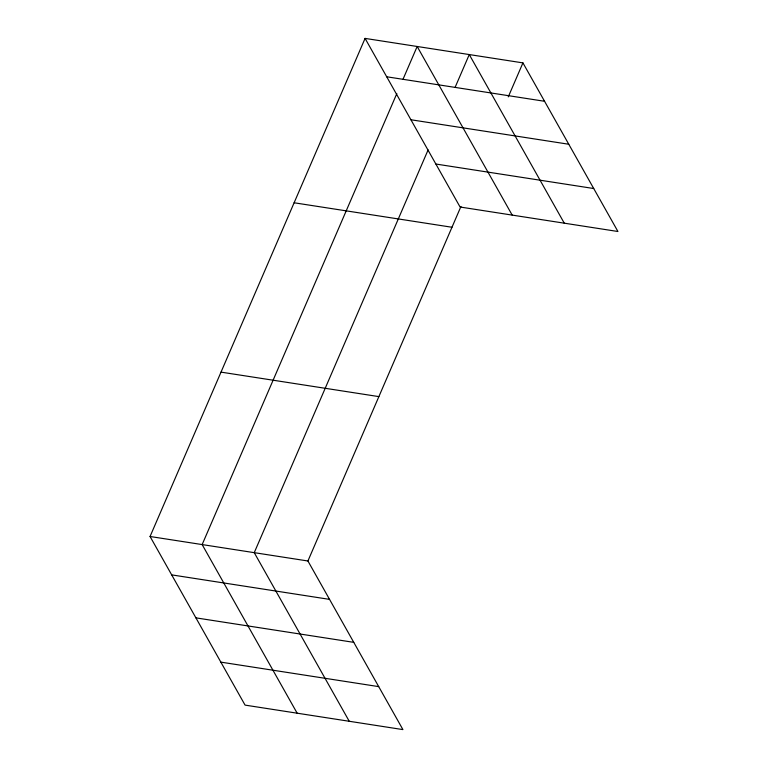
<?xml version="1.0" encoding="UTF-8"?>
<svg xmlns="http://www.w3.org/2000/svg" width="768" height="768" viewBox="0 0 768 768"><rect width="100%" height="100%" fill="white"/><g stroke="black" fill="none" stroke-linecap="round" stroke-linejoin="round"><path stroke-width="1.15" d="M150.058 536.496L307.92 560.986L402.922 729.6L245.069 705.11L150.058 536.496L365.078 38.4L522.931 62.89L617.942 231.504L460.08 207.014L365.078 38.4M396.826 93.6L202.147 544.579L297.158 713.194M402.979 79.354L417.168 46.483L512.179 215.088M428.112 149.904L254.246 552.662L349.248 721.277M455.069 87.437L469.267 54.566L564.269 223.171M307.92 560.986L460.963 206.448M508.272 96.864L522.931 62.89M386.707 76.781L544.56 101.28M410.918 119.76L568.781 144.25M435.869 164.035L593.731 188.525M294.115 202.771L451.978 227.261M221.011 372.125L378.874 396.614M171.686 574.877L329.549 599.376M195.898 617.856L353.76 642.346M220.848 662.131L378.71 686.621"/></g></svg>
